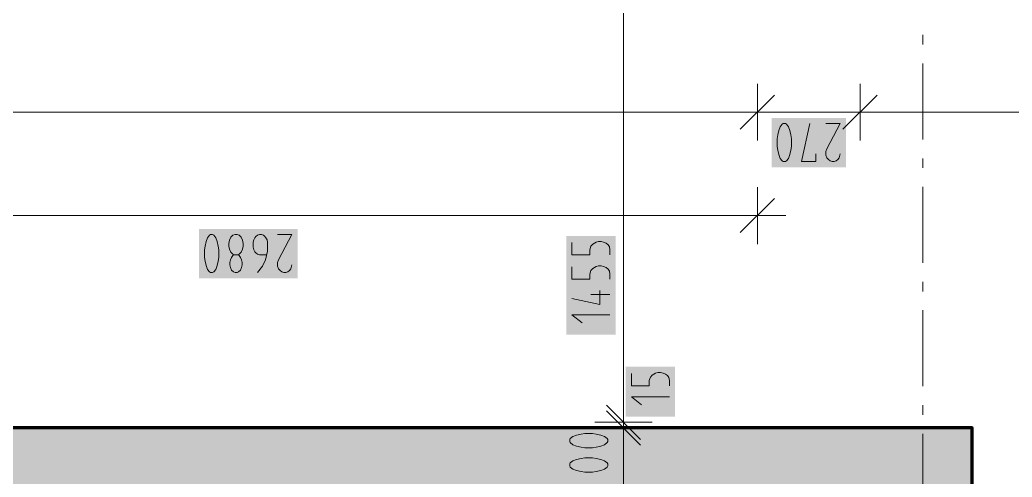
# Model space of a CAD drawing. Header units: millimetres. Extents: x 0 to 594, y 0 to 420.
# Drawn here: x 102.35 to 129.11, y 194.14 to 206.48 of the extents above; entities that cross this region are included whole.
import ezdxf

# ---------------------------------------------------------------- set-up
doc = ezdxf.new("R2010")
doc.units = ezdxf.units.MM
doc.header["$LTSCALE"] = 8
for name, color, linetype in [('PDF_Koty delkove', 7, 'Continuous'), ('PDF_Osy hlavni', 7, 'Continuous'), ('PDF_Steny obvodove nosne', 7, 'Continuous')]:
    doc.layers.add(name, color=color, linetype=linetype)

msp = doc.modelspace()

# ---------------------------------------------------------------- linework, layer by layer
at = {"layer": 'PDF_Koty delkove', "lineweight": 18}
for points in [[(118.628, 131.969), (118.628, 149.753), (118.628, 151.916), (118.628, 154.553), (118.628, 155.806), (118.628, 158.065), (118.628, 159.31), (118.628, 160.823), (118.628, 163.437), (118.628, 170.15), (118.628, 172.2), (118.628, 172.508), (118.628, 174.353), (118.628, 191.265), (118.628, 193.11), (118.628, 193.418), (118.628, 195.468), (118.628, 195.621), (118.628, 210.535)], [(122.238, 204.758), (122.238, 203.99), (122.238, 203.221)], [(125.006, 204.758), (125.006, 203.99), (125.006, 203.221)], [(122.699, 204.451), (121.777, 203.528)], [(125.467, 204.451), (124.544, 203.528)], [(106.49, 203.99), (81.995, 203.99), (69.759, 203.99), (65.966, 203.99)], [(158.215, 203.99), (156.063, 203.99), (153.838, 203.99), (147.018, 203.99), (146.479, 203.99), (144.993, 203.99), (140.052, 203.99), (129.979, 203.99), (125.006, 203.99), (122.238, 203.99), (106.49, 203.99)], [(123.814, 202.861), (123.814, 202.657), (123.43, 202.657), (123.648, 203.682)], [(124.087, 203.682), (124.471, 203.682), (124.114, 202.998), (124.087, 202.93), (124.087, 202.827), (124.114, 202.76), (124.155, 202.708), (124.196, 202.674), (124.251, 202.657), (124.306, 202.657), (124.361, 202.674), (124.402, 202.708), (124.443, 202.76), (124.471, 202.861)], [(122.238, 201.968), (122.238, 201.199), (122.238, 200.43)], [(122.699, 201.66), (121.777, 200.738)], [(122.238, 201.199), (109.916, 201.199), (94.785, 201.199), (75.396, 201.199), (69.759, 201.199)], [(122.238, 201.199), (123.007, 201.199)], [(107.718, 200.071), (107.718, 200.276), (107.704, 200.378), (107.676, 200.498), (107.635, 200.601), (107.58, 200.669), (107.552, 200.687), (107.498, 200.687), (107.47, 200.669), (107.416, 200.601), (107.375, 200.498), (107.348, 200.378), (107.334, 200.276)], [(107.991, 200.378), (108.005, 200.293), (108.045, 200.208), (108.1, 200.157), (108.127, 200.139), (108.237, 200.139), (108.265, 200.157), (108.32, 200.208), (108.361, 200.293), (108.375, 200.378), (108.375, 200.447), (108.361, 200.532), (108.32, 200.618), (108.265, 200.669), (108.21, 200.687), (108.155, 200.687), (108.1, 200.669), (108.045, 200.618), (108.005, 200.532), (107.991, 200.447)], [(109.004, 200.139), (108.812, 200.139), (108.757, 200.157), (108.716, 200.191), (108.689, 200.225), (108.662, 200.276), (108.648, 200.344), (108.648, 200.481), (108.662, 200.549), (108.689, 200.601), (108.716, 200.634), (108.757, 200.669), (108.812, 200.687), (108.867, 200.687), (108.922, 200.669), (108.963, 200.634), (108.99, 200.601), (109.018, 200.549), (109.032, 200.481), (109.032, 200.242), (108.977, 200.003), (108.894, 199.832), (108.757, 199.662)], [(109.305, 200.687), (109.689, 200.687), (109.332, 200.003), (109.305, 199.934), (109.305, 199.832), (109.332, 199.764), (109.373, 199.713), (109.414, 199.678), (109.469, 199.662), (109.524, 199.662), (109.579, 199.678), (109.62, 199.713), (109.661, 199.764), (109.689, 199.866)], [(107.991, 200.447), (107.991, 200.378)], [(117.239, 200.469), (117.239, 200.14), (117.717, 200.14), (117.717, 200.277), (117.752, 200.373), (117.803, 200.428), (117.888, 200.482), (117.956, 200.496), (118.024, 200.496), (118.093, 200.482), (118.161, 200.455), (118.212, 200.414), (118.247, 200.359), (118.264, 200.277), (118.264, 200.14)], [(107.334, 200.276), (107.334, 200.071), (107.348, 199.969), (107.375, 199.849), (107.416, 199.747), (107.47, 199.678), (107.498, 199.662), (107.552, 199.662), (107.58, 199.678), (107.635, 199.747), (107.676, 199.849), (107.704, 199.969), (107.718, 200.071)], [(108.237, 200.139), (108.265, 200.122), (108.306, 200.071), (108.333, 200.003), (108.347, 199.934), (108.347, 199.866), (108.333, 199.798), (108.306, 199.729), (108.251, 199.678), (108.21, 199.662), (108.155, 199.662), (108.114, 199.678), (108.059, 199.729), (108.032, 199.798), (108.018, 199.866), (108.018, 199.934), (108.032, 200.003), (108.059, 200.071), (108.1, 200.122), (108.127, 200.139)], [(117.239, 199.812), (117.239, 199.483), (117.717, 199.483), (117.717, 199.62), (117.752, 199.716), (117.803, 199.771), (117.888, 199.825), (117.956, 199.839), (118.024, 199.839), (118.093, 199.825), (118.161, 199.798), (118.212, 199.757), (118.247, 199.702), (118.264, 199.62), (118.264, 199.483)], [(117.99, 199.182), (117.99, 198.798), (117.239, 198.963)], [(118.264, 199.073), (117.752, 199.073)], [(118.264, 198.525), (117.239, 198.525), (117.512, 198.306)], [(118.841, 196.937), (118.841, 196.608), (119.319, 196.608), (119.319, 196.746), (119.354, 196.841), (119.405, 196.896), (119.49, 196.95), (119.558, 196.964), (119.626, 196.964), (119.695, 196.95), (119.763, 196.923), (119.814, 196.882), (119.849, 196.828), (119.866, 196.746), (119.866, 196.608)], [(119.866, 196.307), (118.841, 196.307), (119.114, 196.089)], [(119.089, 195.16), (118.167, 196.083)], [(119.089, 195.006), (118.167, 195.929)], [(119.397, 195.621), (118.628, 195.621), (117.859, 195.621)], [(119.397, 195.468), (118.628, 195.468), (117.859, 195.468)], [(117.791, 194.661), (117.586, 194.661), (117.484, 194.647), (117.365, 194.62), (117.262, 194.579), (117.193, 194.525), (117.177, 194.497), (117.177, 194.443), (117.193, 194.415), (117.262, 194.36), (117.365, 194.319), (117.484, 194.291), (117.586, 194.277), (117.791, 194.277), (117.893, 194.291), (118.013, 194.319), (118.116, 194.36)], [(118.116, 194.36), (118.185, 194.415), (118.202, 194.443), (118.202, 194.497), (118.185, 194.525), (118.116, 194.579), (118.013, 194.62), (117.893, 194.647), (117.791, 194.661)]]:
    msp.add_lwpolyline(points, dxfattribs=at)
for points in [[(122.773, 203.271), (122.773, 203.066), (122.787, 202.965), (122.814, 202.845), (122.855, 202.742), (122.909, 202.674), (122.937, 202.657), (122.991, 202.657), (123.019, 202.674), (123.074, 202.742), (123.115, 202.845), (123.143, 202.965), (123.157, 203.066), (123.157, 203.271), (123.143, 203.374), (123.115, 203.494), (123.074, 203.596), (123.019, 203.665), (122.991, 203.682), (122.937, 203.682), (122.909, 203.665), (122.855, 203.596), (122.814, 203.494), (122.787, 203.374)], [(117.791, 195.318), (117.586, 195.318), (117.484, 195.304), (117.365, 195.277), (117.262, 195.236), (117.193, 195.182), (117.177, 195.154), (117.177, 195.1), (117.193, 195.072), (117.262, 195.017), (117.365, 194.976), (117.484, 194.949), (117.586, 194.935), (117.791, 194.935), (117.893, 194.949), (118.013, 194.976), (118.116, 195.017), (118.185, 195.072), (118.202, 195.1), (118.202, 195.154), (118.185, 195.182), (118.116, 195.236), (118.013, 195.277), (117.893, 195.304)]]:
    msp.add_lwpolyline(points, close=True, dxfattribs=at)
at = {"layer": 'PDF_Koty delkove', "color": 7, "lineweight": 18, "true_color": 0xffffff, "transparency": 33554559}
for points in [[(124.624, 203.836), (122.62, 203.836), (124.624, 202.503), (122.62, 202.503)], [(109.842, 200.84), (107.181, 200.84), (109.842, 199.508), (107.181, 199.508)], [(118.418, 197.987), (118.418, 200.649), (117.085, 197.987), (117.085, 200.649)], [(120.02, 195.77), (120.02, 197.118), (118.688, 195.77), (118.688, 197.118)], [(118.356, 193.467), (118.356, 195.472), (117.023, 193.467), (117.023, 195.472)]]:
    msp.add_solid(points, dxfattribs=at)
at = {"layer": 'PDF_Osy hlavni', "lineweight": 18}
for points in [[(126.697, 205.818), (126.697, 206.074)], [(126.697, 203.255), (126.697, 205.305)], [(126.697, 202.486), (126.697, 202.743)], [(126.697, 199.924), (126.697, 201.974)], [(126.697, 199.155), (126.697, 199.411)], [(126.697, 196.593), (126.697, 198.643)], [(126.697, 195.824), (126.697, 196.08)], [(126.697, 193.261), (126.697, 195.311)]]:
    msp.add_lwpolyline(points, dxfattribs=at)
at = {"layer": 'PDF_Steny obvodove nosne', "lineweight": 70}
msp.add_lwpolyline([(103.43, 193.418), (128.029, 193.418), (128.029, 195.468), (125.006, 195.468), (122.238, 195.468), (101.38, 195.468), (101.38, 194.494), (101.38, 193.418)], dxfattribs=at)
at = {"layer": 'PDF_Steny obvodove nosne', "color": 9, "lineweight": 9, "true_color": 0xc0c0c0, "transparency": 33554559}
msp.add_solid([(128.029, 195.468), (101.38, 195.468), (128.029, 193.418), (101.38, 193.418)], dxfattribs=at)

doc.saveas('drawing.dxf')
